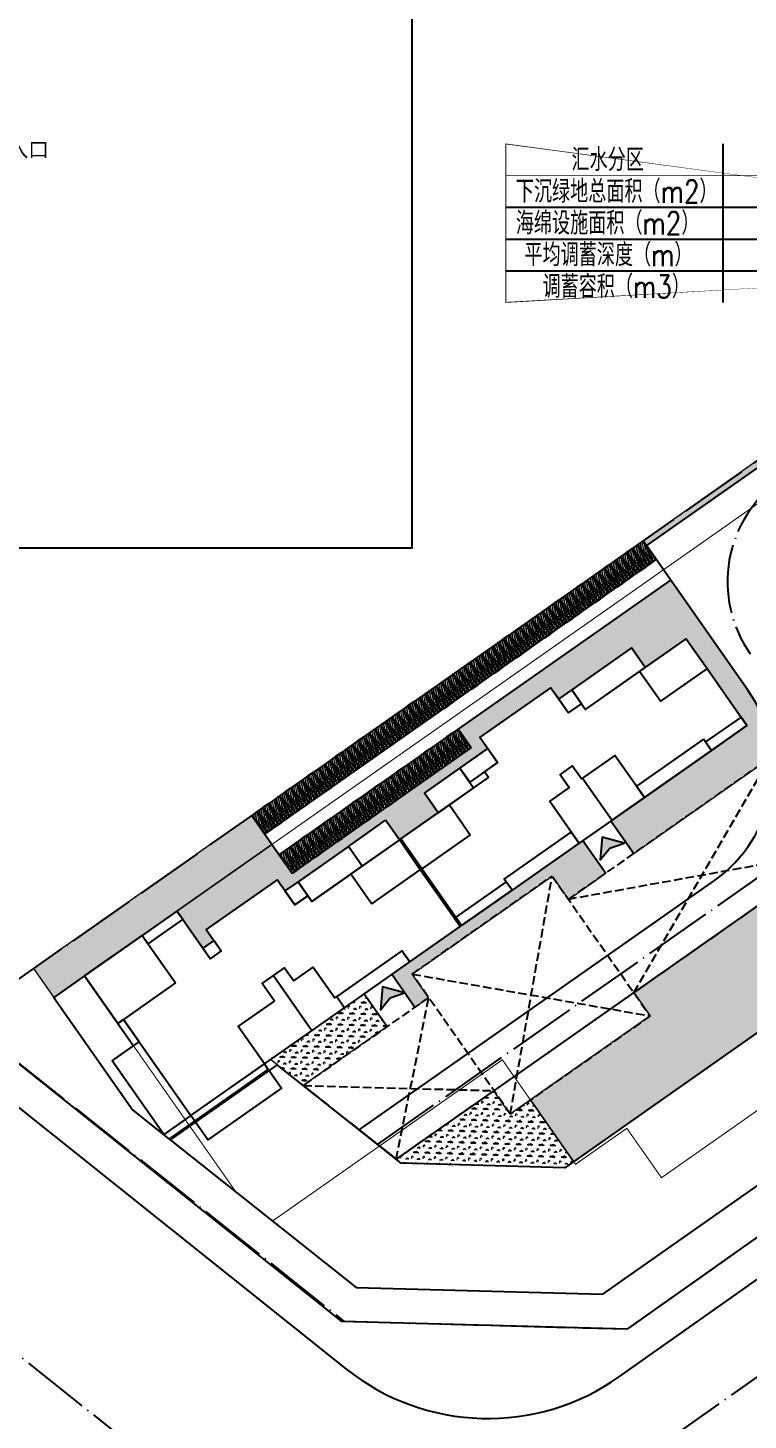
# Model space of a CAD drawing. Extents: x 36524853 to 36525459, y 2743936 to 2747542.
# Drawn here: x 36524928.4 to 36524991.7, y 2744020.1 to 2744142.3 of the extents above; entities that cross this region are included whole.
import ezdxf

# ---------------------------------------------------------------- set-up
doc = ezdxf.new("R2010")
doc.units = 0
doc.header["$LTSCALE"] = 1000
doc.header["$MEASUREMENT"] = 0
for name, pattern in [('DASH', [0.35, 0.25, -0.1]), ('DASHDOT', [25.399999999999995, 12.7, -6.349999999999998, 0, -6.349999999999998]), ('DOTE', [2.4200000000000004, 2, -0.2, 0.02, -0.2])]:
    doc.linetypes.add(name, pattern=pattern)
for name, color, linetype in [('0-扑救场地', 6, 'DASH'), ('0-用地红线', 1, 'DOTE'), ('0-规划地下室', 2, 'Continuous'), ('0-规划建筑', 34, 'Continuous'), ('0-规划文字', 7, 'Continuous'), ('0-规划道路', 4, 'Continuous'), ('0-规划道路中线', 211, 'DASHDOT'), ('_0', 7, 'Continuous'), ('下沉绿地', 7, 'Continuous'), ('道路', 251, 'Continuous'), ('非机动车', 149, 'Continuous')]:
    doc.layers.add(name, color=color, linetype=linetype)
doc.layers.add('0-有效绿地', color=96, linetype='Continuous', lineweight=5)
doc.styles.add('_TWT_SHEET', font='SIMPLEX', dxfattribs={"width": 0.8, "height": 3, "bigfont": 'HZTXT'})
doc.styles.add('黑体', font='simhei.ttf')
pattern_1 = [(358.1665288774087, (0.3004863050061754, 0.01039136678862512), (1.031482686959747, 0.9674933935186852), [0.15, -0.03, 0.04, -0.03, 0.15, -0.6]), (358.1665288774087, (0.2514717423958305, 0.04197574033182812), (1.031482686959747, 0.9674933935186852), [0.1, -0.075, 0.15, -0.075, 0.1, -0.5]), (358.1665288774087, (0.6140904151677683, 0.4305728300753288), (1.031482686959747, 0.9674933935186852), [0.125, -0.05, 0.125, -0.7]), (358.1665288774087, (0.1207453243922665, 0.6464677614834372), (1.031482686959747, 0.9674933935186852), [0.05, -0.1, 0.05, -0.8]), (88.16652887740871, (0.2206941284161881, 0.6432682968113842), (-0.9674933935186851, 1.031482686959747), [0.09, -0.91]), (88.16652887740871, (0.5013437524556345, 0.03397707865169546), (-0.9674933935186851, 1.031482686959747), [0.1, -0.9]), (88.16652887740871, (0.7640136212036507, 0.4257736330672491), (-0.9674933935186851, 1.031482686959747), [0.1, -0.9]), (43.1665288774087, (0.6309572512195273, 0.01982289417563431), (0.03199464672113948, 0.9994880402582309), [0.1, -1.314213562]), (133.1665288774087, (0.3710903607573311, 0.02814150232297229), (-0.9994880402582309, 0.03199464672113948), [0.1, -1.314213562]), (61.60147769740871, (0.6011325832459534, 0.02578017377844631), (0.03199464677150621, 0.9994880402376781), [0.09999999999999999, -2.136067976999999]), (74.1302854074087, (0.5513181544675952, 0.03237734631566892), (0.03199464675190902, 0.99948804008833), [0.1, -4.023105626]), (74.1302854074087, (0.8139880232156115, 0.4241739007312226), (0.03199464675190902, 0.99948804008833), [0.08, -4.043105626]), (74.1302854074087, (0.2406838892209724, 0.6426284038769736), (0.03199464675190902, 0.99948804008833), [0.07, -4.053105626]), (102.2027723474087, (0.4513693504436737, 0.03557681098772199), (0.03199464667956653, 0.9994880400906456), [0.09999999999999999, -4.023105626]), (102.2027723474087, (0.7140392191916899, 0.4273733654032757), (0.03199464667956653, 0.9994880400906456), [0.07999999999999999, -4.043105625999999]), (102.2027723474087, (0.2007043676114038, 0.6439081897457948), (0.03199464667956653, 0.9994880400906456), [0.06999999999999999, -4.053105625999999]), (114.7315800774087, (0.4012349751981102, 0.03217910312255245), (0.03199464632067368, 0.9994880402521098), [0.1, -2.1360667977])]
pattern_2 = [(80.03673594298425, (36524524.64014879, 2745433.591545753), (-0.1563558733741643, 0.02746640423139322), [])]
pattern_3 = [(80.03673594298425, (36524524.67879675, 2745433.950268954), (-0.9742826013941751, 1.38952272835697), [0.18, -0.036, 0.048, -0.036, 0.18, -0.72]), (80.03673594298425, (36524524.63295867, 2745433.897402422), (-0.9742826013941751, 1.38952272835697), [0.12, -0.09, 0.18, -0.09, 0.12, -0.6]), (80.03673594298425, (36524524.23286463, 2745434.39411638), (-0.9742826013941751, 1.38952272835697), [0.15, -0.06, 0.15, -0.84]), (80.03673594298425, (36524523.89267407, 2745433.84468906), (-0.9742826013941751, 1.38952272835697), [0.06, -0.12, 0.06, -0.96]), (170.0367359429842, (36524523.91343607, 2745433.962879327), (-1.38952272835697, -0.9742826013941749), [0.108, -1.092]), (170.0367359429842, (36524524.68486369, 2745434.192878088), (-1.38952272835697, -0.9742826013941749), [0.12, -1.08]), (170.0367359429842, (36524524.26400764, 2745434.57140178), (-1.38952272835697, -0.9742826013941749), [0.12, -1.08]), (125.0367359429842, (36524524.72367332, 2745434.344449234), (-1.181902664898058, 0.2076200634853476), [0.12, -1.5770562744]), (215.0367359429842, (36524524.66969211, 2745434.037154541), (-0.2076200634853476, -1.181902664898058), [0.12, -1.5770562744]), (143.4716847629842, (36524524.71153521, 2745434.310030255), (-1.181902664865095, 0.2076200635416925), [0.12, -2.5632815724]), (156.0004924729842, (36524524.69524469, 2745434.251973222), (-1.181902664691004, 0.2076200634930679), [0.12, -4.8277267512]), (156.0004924729842, (36524524.27438864, 2745434.630496913), (-1.181902664691004, 0.2076200634930679), [0.096, -4.8517267512]), (156.0004924729842, (36524523.91758847, 2745433.98651738), (-1.181902664691004, 0.2076200634930679), [0.084, -4.8637267512]), (184.0729794129843, (36524524.67448268, 2745434.133782955), (-1.181902664706032, 0.2076200634075223), [0.12, -4.8277267512]), (184.0729794129843, (36524524.25362664, 2745434.512306647), (-1.181902664706032, 0.2076200634075223), [0.096, -4.8517267512]), (184.0729794129843, (36524523.90928367, 2745433.939241274), (-1.181902664706032, 0.2076200634075223), [0.084, -4.8637267512]), (196.6017871429842, (36524524.67001119, 2745434.073649722), (-1.181902664958745, 0.2076200630085794), [0.12, -2.56328015724])]

# ---------------------------------------------------------------- blocks, each defined once
blk = doc.blocks.new('fdsafadf')
at = {"layer": '_0'}
h = blk.add_hatch(color=1, dxfattribs=at)
h.dxf.hatch_style = 1
h.paths.add_polyline_path([(6.604477675864473e-08, -0.2363507842837862), (-0.2630968902585664, 0.6553852909983107), (0.8126074999681805, -0.2363507839363592), (-0.263096889123517, -1.128086860264375)])
at = {"layer": '_0', "color": 1}
blk.add_lwpolyline([(6.604477675864473e-08, -0.2363507842837862), (-0.2630968902585664, 0.6553852909983107), (0.8126074999681805, -0.2363507839363592), (-0.263096889123517, -1.128086860264375)], close=True, dxfattribs=at)
blk = doc.blocks.new('A$C693438E4')
at = {"layer": '非机动车', "color": 8}
for p, q in [((-299.9999979335116, 1999.999669434008), (0, 0)), ((0, 0), (300.0000020664302, 1999.999671102909))]:
    blk.add_line(p, q, dxfattribs=at)
at = {"layer": '非机动车', "color": 8, "extrusion": (8.272103691436791e-18, -0.0005746375734792718, 0.999999834895816), "elevation": -9.314264179402373e-10}
blk.add_lwpolyline([(300.000015258789, 8.346977196912922e-07), (300.0000096957082, 1999.999341610171), (-299.999990304117, 1999.999339464287), (-299.9999847410363, 8.346977196855878e-07)], close=True, dxfattribs=at)
blk = doc.blocks.new('分析图底图')
at = {"layer": '0-扑救场地', "color": 251, "linetype": 'DASH', "ltscale": 0.003}
for p, q in [((-42.13230382651091, -98.29716277401894), (-30.18758211284876, -77.7087285569869)), ((-24.44656682759523, -85.89656976098195), (-47.87331911176443, -90.10932157514617)), ((-52.97881181538105, -108.9556459789164), (-49.30857294052839, -88.06236126367003)), ((-61.59033473581076, -96.67388418922201), (-40.69705001264811, -100.3441230561584)), ((-62.99664964526892, -112.9264802499674), (-60.15508091449738, -98.72084450349212)), ((-71.17318488657475, -106.4463367220014), (-54.41406562179327, -106.9086857018992))]:
    blk.add_line(p, q, dxfattribs=at)
for points in [[(-47.87331911176443, -90.10932157561183), (-30.18758211284876, -77.70872855745256), (-24.44656682759523, -85.89656976191327), (-42.13230382651091, -98.29716277541593)], [(-60.15508090704679, -98.7208445048891), (-71.17318488657475, -106.4463367220014), (-62.99664963781834, -112.9264802499674), (-54.41406562179327, -106.9086857018992)]]:
    blk.add_lwpolyline(points, dxfattribs=at)
blk.add_lwpolyline([(-49.30857294052839, -88.06236126413569), (-40.69705001264811, -100.3441230570897), (-52.97881180793047, -108.9556459826417), (-61.59033473581076, -96.67388419015333)], close=True, dxfattribs=at)
at = {"layer": '0-用地红线', "color": 251, "ltscale": 0.003, "flags": 128}
blk.add_lwpolyline([(39.2559859380126, -69.8555857730098), (42.2938920930028, -39.93773500202224), (16.46729975193739, -17.95558736007661), (-36.18555900454521, -55.04518166836351), (-97.63379300385714, -98.13043966842815), (-100.1789147257805, -101.322044333443), (-67.59714146703482, -127.1440534321591), (-42.66669651865959, -127.8244444830343), (39.25598614662886, -69.85558369802311)], close=True, dxfattribs=at)
at = {"layer": '0-规划地下室', "color": 251, "linetype": 'DASH', "ltscale": 0.003, "const_width": 0.1}
blk.add_lwpolyline([(-23.67987768352032, -50.06275629391894), (-90.37803208827972, -96.82906680833548), (-77.07058744132519, -115.8081564093009), (-73.86505977809429, -118.3486309172586), (-53.67887628823519, -104.1948161111213), (-47.24893915653229, -113.3651982643642), (-42.74562650173903, -110.2076398571953), (-39.70288839936256, -114.5471956925467), (-15.13936480134726, -97.32414983678609)], dxfattribs=at)
at = {"layer": '0-规划建筑', "color": 251}
for p, q in [((-67.20263122022152, -85.46461337665096), (-63.92749512940645, -83.16820752574131)), ((-62.72188192605972, -84.88765417272225), (-63.92749512940645, -83.16820752574131)), ((-73.78860384225845, -96.79973421106115), (-70.40139602869749, -101.6305730626918))]:
    blk.add_line(p, q, dxfattribs=at)
for points in [[(-46.93505262583494, -85.17681117495522), (-46.93505103886127, -85.17681006900966), (-52.83029670268297, -89.31034106155857), (-52.83029828965664, -89.31034217868), (-57.25173255056143, -92.4104904201813), (-60.75375185906887, -87.41590730613098), (-60.75375223904848, -87.41590757574886), (-62.59087637066841, -84.79579784953967), (-54.89430542290211, -79.39924450498074), (-55.23876638710499, -78.90797407599166), (-55.07501015812159, -78.79315301170573), (-55.07501012086868, -78.7931529674679), (-54.09246597439051, -78.10422889888287), (-55.64254010468721, -75.89351176191121), (-49.41978398710489, -71.53034239402041), (-47.86970987170935, -73.74105951562524), (-46.72341208159924, -72.93731738161296), (-46.37895118445158, -73.42858785390854), (-37.53608282655478, -67.22829115111381), (-35.69895792752504, -69.84840034646913), (-35.69895777851343, -69.84840053319931), (-32.19693845510483, -74.84298366634175), (-35.3083181232214, -77.02456946764141), (-35.30831813067198, -77.0245694606565), (-41.20356378704309, -81.1581004713662), (-41.20356378704309, -81.1581004713662)], [(-46.37895118445158, -73.42858785390854), (-41.13873361051083, -69.75433863978833), (-42.34434653073549, -68.03489236626774), (-47.58456410467625, -71.70914160413668)], [(-41.63000276684761, -70.09879802912474), (-37.53608296811581, -67.2282909466885), (-35.69895777851343, -69.84840053319931), (-39.7928775921464, -72.71890760678798)], [(-47.86970987170935, -73.74105951562524), (-46.72341208159924, -72.93731738161296), (-47.58456439524889, -71.70914120273665), (-48.73086216300726, -72.51288333861157)], [(-32.7136298418045, -74.10607795463875), (-35.82500949501991, -76.28766376897693), (-35.30831813067198, -77.0245694690384), (-32.19693846255541, -74.84298365749419)], [(-54.09246597439051, -78.10422889888287), (-56.54882152378559, -79.82653571851552), (-57.40997382253408, -78.59835954522714), (-54.953618273139, -76.87605271488428)], [(-35.99723996222019, -76.04202852537856), (-41.89248561859131, -80.17555953841656), (-41.20356378704309, -81.1581004713662), (-35.30831813067198, -77.0245694690384)], [(-35.99723996222019, -76.04202852258459), (-41.89248563349247, -80.17555953143165), (-41.20356379449368, -81.15810046950355), (-35.30831813067198, -77.0245694690384)], [(-56.20436061173677, -80.31780617777258), (-59.31574027240276, -82.49939200142398), (-60.52135347574949, -80.77994534885511), (-57.40997382253408, -78.59835953451693)], [(-56.49607440829277, -84.43057933682576), (-60.75375185906887, -87.41590730613098), (-62.5908767580986, -84.79579812660813), (-58.3331993073225, -81.81047014985234)], [(-46.93504942953587, -85.17680893884972), (-52.83029829710722, -89.31034218519926), (-53.51922012865543, -88.32780123176053), (-47.6239712536335, -84.19426798913628)], [(-46.93505262583494, -85.17681117495522), (-52.83029828965664, -89.31034217588603), (-53.51922012865543, -88.32780123176053), (-47.62397446483374, -84.19427023082972)], [(-67.53565917909145, -99.62120431568474), (-67.53565799444914, -99.62120481813326), (-61.8041742220521, -95.60249500116333), (-61.8041715696454, -95.60249446658418), (-57.38273732364178, -92.50234621623531), (-60.8847566395998, -87.50776308588684), (-60.88475625216961, -87.50776281114668), (-62.72188191860914, -84.8876541745849), (-70.41845226287842, -90.2842082795687), (-70.76291317492723, -89.7929377942346), (-71.90921414643526, -90.59668218065053), (-73.45928826928139, -88.38596505345777), (-79.68204440176487, -92.74913443438709), (-78.36164440959692, -94.63229006482288), (-79.34418535232544, -95.32121190382168), (-82.27206961065531, -91.14546073460951), (-90.37803239375353, -96.8290658723563), (-87.4501146003604, -101.0048648873344), (-86.95884412527084, -100.6604039608501), (-81.04559838026762, -109.0938803991303)], [(-70.41845226287842, -90.2842082795687), (-65.99701800942421, -87.18406001385301), (-67.20263122022152, -85.46461337246001), (-71.62406547367573, -88.5647616237402)], [(-65.1424340903759, -90.49309105006978), (-60.8847566395998, -87.50776308588684), (-62.72188153117895, -84.88765389984474), (-66.97955898195505, -87.87298186914995)], [(-71.90921414643526, -90.59668218065053), (-70.76291317492723, -89.7929377942346), (-71.62406547367573, -88.5647616237402), (-72.77036643773317, -89.36850600410253)], [(-53.34698966145515, -88.57343647209927), (-57.76842391490936, -91.67358472850174), (-57.25173253566027, -92.41049042809755), (-52.83029829710722, -89.31034218519926)], [(-84.7848794683814, -94.00654209824279), (-81.75537823140621, -91.88236645050347), (-82.27206961065531, -91.14546073460951), (-85.3015708476305, -93.26963638560846)], [(-73.46261475980282, -104.6318965377286), (-82.85924851894379, -111.2204730338417), (-66.516697101295, -124.1724234330468), (-44.86706930398941, -124.7632758212276), (-12.0392165184021, -101.7455840869807), (-18.35433333367109, -92.73895876854658), (-48.20352610945702, -113.6681228657253), (-62.55506788939238, -113.2764467219822)], [(-82.37365305423737, -97.44543540058658), (-87.4501146003604, -101.0048648873344), (-90.37803239375353, -96.8290658723563), (-85.3015708476305, -93.26963638560846)], [(-78.36163000762463, -94.63227997068316), (-79.34417095035315, -95.32120180968195), (-79.97566349804401, -94.42059721145779), (-78.9931225553155, -93.73167538037524)], [(-67.53565917909145, -99.62120431568474), (-61.80417156219482, -95.60249446844682), (-62.49309339374304, -94.61995352199301), (-68.22458101809025, -98.63866335805506)], [(-86.95884412527084, -100.6604039608501), (-87.4501146003604, -101.0048648873344), (-86.07227092981339, -102.9699467578903), (-85.58100045472383, -102.6254858430475)], [(-87.95547440648079, -104.2903802795336), (-85.58100045472383, -102.6254858430475), (-81.04559838026762, -109.0938803991303), (-83.42007233202457, -110.7587748197839)], [(-81.04559838026762, -109.0938803991303), (-74.57720383256674, -104.5584783144295), (-73.08453986048698, -106.6873170291074), (-79.55293440818787, -111.2227191119455)]]:
    blk.add_lwpolyline(points, close=True, dxfattribs=at)
for points in [[(-41.20356378704309, -81.1581004713662), (-43.78702066093683, -77.47357193659991), (-46.73464350402355, -79.54033744102344), (-47.53838564455509, -78.39403967093676), (-48.60280499607325, -79.14037165930495), (-47.79906284064054, -80.28666942659765), (-49.51850949972868, -81.4922826308757), (-46.93505262583494, -85.17681117495522)], [(-44.06930820643902, -83.16745583107695), (-46.65276508778334, -79.48292729025707)], [(-62.32086294144392, -94.8655887558125), (-61.80417991429567, -95.60250032646582), (-57.3827373161912, -92.50234622322023), (-57.89942869544029, -91.76544052083045)], [(-74.57720383256674, -104.5584783144295), (-76.87360995262861, -101.2833418371156), (-73.68035187572241, -99.04434588272125), (-74.77114477753639, -97.48865604586899), (-72.80606289952993, -96.11081237718463), (-72.00232076644897, -97.2571101509966), (-70.28287410736084, -96.05149694671854), (-68.38833906501532, -98.7534845424816), (-68.22458214312792, -98.63866489659995), (-67.53564877063036, -99.62122857803479)], [(-67.53566065430641, -99.6212053457275), (-61.8041715696454, -95.60249447496608)], [(-90.37803205102682, -96.82906681671739), (-93.0800196453929, -98.7236018604599), (-86.14170864224434, -108.6190272965468), (-82.94101387262344, -111.1556715983897), (-74.23272796720266, -105.0497394911945), (-74.5772216245532, -104.5584194147959)]]:
    blk.add_lwpolyline(points, dxfattribs=at)
at = {"layer": '0-规划道路', "color": 251}
for p, q in [((5.990378767251968, -26.08361566625535), (-41.01601435244083, -59.04278217628598)), ((-32.1174406632781, -71.73393604718149), (-41.01601435244083, -59.04278217628598)), ((-74.54379561543465, -84.38322174549103, -0.001149274776507425), (-40.15486224740744, -60.27095808088779)), ((-73.28077207505703, -86.18454704014584, -0.001149274776507425), (-38.89183872193098, -62.07228338439018)), ((-32.11686656624079, -71.73475481709465), (-32.1174406632781, -71.73393603414297)), ((-75.69199848920107, -82.7456537829712, -0.001149274776507425), (-73.28077207505703, -86.1845470406115, -0.001149274776507425)), ((-44.15118082612753, -83.22487669298425), (-42.14183186739683, -86.09061199845746)), ((-46.60753317922354, -84.94718127744272), (-44.59818422049284, -87.8129165796563)), ((-118.1267516165972, -87.02251217700541), (-67.84412442147732, -127.1373128788546)), ((-66.26726372539997, -110.3344228519127), (-35.05363176018, -88.44856382440776)), ((-29.88329499214888, -89.70860504824668), (-62.99664963781834, -112.926480258815)), ((-118.1267516165972, -90.86024191789329), (-67.41370041668415, -131.3184290751815)), ((-63.35986108332872, -96.69328830623999), (-61.35050572454929, -99.55903274053708)), ((-65.81621343642473, -98.41559289069846), (-63.8068580776453, -101.2813373235986)), ((-42.66669651120901, -127.8244444835), (-10.79385176301003, -105.2710753763095)), ((-43.38849021494389, -132.0102859023027), (-9.064502693712711, -107.7224770812318)), ((-66.26726372539997, -110.334422851447), (-62.99664964526892, -112.926480256021)), ((-67.84412442147732, -127.1373128755949), (-42.66669651120901, -127.8244444844313))]:
    blk.add_line(p, q, dxfattribs=at)
for centre, radius, start, end in [((-41.94285010546446, -78.62315438408405), 12, 305.0367360377961, 35.03673612743896), ((-54.94091241806746, -115.6841859016567), 20, 231.417607622819, 305.2833975307863)]:
    blk.add_arc(centre, radius, start, end, dxfattribs=at)
at = {"layer": '0-规划道路中线', "color": 251, "linetype": 'DOTE', "ltscale": 0.003}
for p, q in [((-64.63195667415857, -111.6304515581578), (33.16117855906487, -43.061475855764)), ((-105.0721023827791, -184.2331150490791), (45.00290080904961, -78.03936400078237)), ((-118.1267516165972, -112.6073771179654), (-28.34616652131081, -184.2331150486134))]:
    blk.add_line(p, q, dxfattribs=at)
blk.add_arc((-22.90850092470646, -62.22365586832166), 11, 125.0367360377961, 215.036736127439, dxfattribs=at)
at = {"layer": '非机动车', "color": 251, "xscale": 0.001, "yscale": 0.001, "zscale": 0.001, "rotation": 35.03673594298425}
for p in [(-40.4004974886775, -60.44318855181336), (-41.87430890649557, -61.47657130286098), (-41.38303843140602, -61.13211038615555), (-40.89176796376705, -60.78764946898445), (-43.83939079195261, -62.85441497154534), (-43.34812032431364, -62.50995405437425), (-42.85684984922409, -62.16549313720316), (-42.36557937413454, -61.82103222003207), (-45.31320220977068, -63.88779771747068), (-44.82193173468113, -63.54333680262789), (-44.33066126704216, -63.1988758854568), (-47.27828407287598, -65.26564138103276), (-46.78701360523701, -64.92118046386167), (-46.29574313014746, -64.57671954669058), (-45.80447267740965, -64.2322586341761), (-48.75209549069405, -66.29902413254604), (-48.2608250156045, -65.95456321537495), (-47.76955454796553, -65.61010229820386), (-50.71717737615108, -67.67686780076474), (-50.22590690851212, -67.33240688359365), (-49.73463643342257, -66.98794596688822), (-49.24336595833302, -66.64348504971713), (-52.19098878651857, -68.71025055414066), (-51.6997183188796, -68.36578963510692), (-51.20844785124063, -68.02132871793583), (-54.15607105195522, -70.08809368824586, -0.001149274768760301), (-53.66480058431625, -69.74363277107477, -0.001149274768760301), (-53.1735301092267, -69.39917185390368, -0.001149274768760301), (-52.68225964158773, -69.05471093673259, -0.001149274768760301), (-56.12115294486284, -71.46593735646456, -0.001149274768760301), (-55.62988246977329, -71.12147643929347, -0.001149274768760301), (-55.13861200213432, -70.77701552212238, -0.001149274768760301), (-54.64734152704477, -70.43255460495129, -0.001149274768760301), (-57.59496435523033, -72.49932010797784, -0.001149274768760301), (-57.10369388759136, -72.15485919080675, -0.001149274768760301), (-56.61242341250181, -71.81039827363566, -0.001149274768760301), (-59.56004624813795, -73.87716377619654, -0.001149274768760301), (-59.0687757730484, -73.53270285902545, -0.001149274768760301), (-58.57750530540943, -73.18824194232002, -0.001149274768760301), (-58.08623483031988, -72.84378102514893, -0.001149274768760301), (-61.03385765850544, -74.91054652770981, -0.001149274768760301), (-60.54258719086647, -74.56608561053872, -0.001149274768760301), (-60.05131671577692, -74.22162469336763, -0.001149274768760301), (-62.99893955141306, -76.28839019639418, -0.001149274768760301), (-62.50766907632351, -75.94392927922308, -0.001149274768760301), (-62.01639860868454, -75.599468362052, -0.001149274768760301), (-61.52512813359499, -75.2550074448809, -0.001149274768760301), (-64.47275096178055, -77.32177294744179, -0.001149274768760301), (-63.98148049414158, -76.9773120302707, -0.001149274768760301), (-63.49021001905203, -76.6328511130996, -0.001149274768760301), (-57.14882022887468, -77.31605650810525, -0.002298549540541449), (-56.65754975378513, -76.97159559093416, -0.002298549540541449), (-66.43783285468817, -78.69961661612615, -0.001149274768760301), (-65.94656237959862, -78.35515569895506, -0.001149274768760301), (-65.45529191195965, -78.01069478178397, -0.001149274768760301), (-64.9640214368701, -77.66623386461288, -0.001149274768760301), (-59.11390211433172, -78.69390017632395, -0.002298549540541449), (-58.62263163924217, -78.34943925961852, -0.002298549540541449), (-58.1313611716032, -78.00497834244743, -0.002298549540541449), (-57.64009069651365, -77.66051742527634, -0.002298549540541449), (-67.91164426505566, -79.73299936717376, -0.001149274768760301), (-67.42037379741669, -79.38853845000267, -0.001149274768760301), (-66.92910332232714, -79.04407753329724, -0.001149274768760301), (-60.58771352469921, -79.72728292364627, -0.002298549541445405), (-60.09644304960966, -79.38282200647518, -0.002298549541445405), (-59.60517258197069, -79.03836108976975, -0.002298549541445405), (-69.87672615796328, -81.11084303585812, -0.001149274768760301), (-69.38545568287373, -80.76638211868703, -0.001149274768760301), (-68.89418521523476, -80.42192120151594, -0.001149274768760301), (-68.4029147401452, -80.07746028434485, -0.001149274768760301), (-62.55279541015625, -81.10512659233063, -0.002298549541445405), (-62.06152494251728, -80.76066567515954, -0.002298549541445405), (-61.57025446742773, -80.41620475798845, -0.002298549541445405), (-61.07898399233818, -80.07174384081736, -0.002298549541445405), (-71.35053756833076, -82.14422578876838, -0.001149274769719323), (-70.8592671006918, -81.7997648702003, -0.001149274768760301), (-70.36799662560225, -81.45530395302922, -0.001149274768760301), (-64.51787729561329, -82.48297026054934, -0.002298549541445405), (-64.02660682797432, -82.13850934384391, -0.002298549541445405), (-63.53533635288477, -81.79404842667282, -0.002298549541445405), (-63.0440658852458, -81.44958750950173, -0.002298549541445405), (-73.31561944633722, -83.52206946071237, -0.00114927477605565), (-72.82434897124767, -83.17760854354128, -0.00114927477605565), (-72.3330785036087, -82.83314762683585, -0.00114927477605565), (-71.84180802851915, -82.48868670966476, -0.00114927477605565), (-65.99168871343136, -83.51635301206261, -0.002298549541445405), (-65.50041824579239, -83.17189209489152, -0.002298549541445405), (-65.00914777070284, -82.82743117772043, -0.002298549541445405), (-74.29816038906574, -84.21099129505455, -0.00114927477605565), (-73.80688992142677, -83.86653037788346, -0.00114927477605565), (-67.95677060633898, -84.89419668074697, -0.002298549541445405), (-67.46550013124943, -84.54973576357588, -0.002298549541445405), (-66.97422965615988, -84.20527484640479, -0.002298549541445405), (-66.48295918852091, -83.8608139292337, -0.002298549541445405), (-69.43058201670647, -85.92757943179458, -0.002298549541445405), (-68.9393115490675, -85.5831185146235, -0.002298549541445405), (-68.44804107397795, -85.23865759791806, -0.002298549541445405), (-71.3956639021635, -87.30542309954762, -0.002298549542965906), (-70.90439343452454, -86.96096218563616, -0.002298549541445401), (-70.41312296688557, -86.61650126846507, -0.002298549541445401), (-69.92185249179602, -86.27204034896567, -0.002298549541445405), (-71.88693436980247, -87.64988401671872, -0.002298549542965906)]:
    blk.add_blockref('A$C693438E4', p, dxfattribs=at)

msp = doc.modelspace()

# ---------------------------------------------------------------- hatches: boundary and pattern name
at = {"layer": '0-有效绿地', "linetype": 'Continuous'}
h = msp.add_hatch(dxfattribs=at)
h.set_pattern_fill('草坪或沼泽', color=8, scale=0.3, angle=45)
h.set_pattern_definition(pattern_3)
h.paths.add_polyline_path([(36524982.48449381, 2744097.29803405), (36524982.77154464, 2744096.888641885), (36525040.75862097, 2744137.547062533), (36525040.25485875, 2744137.975836698), (36524987.60199999, 2744100.886242392)])
h = msp.add_hatch(dxfattribs=at)
h.set_pattern_fill('ANSI31', color=8, scale=0.1, angle=-1.987846675914698e-16)
h.set_pattern_definition(pattern_2)
h.paths.add_polyline_path([(36524948.0955608, 2744073.185769889), (36524982.48449343, 2744097.298034593), (36524983.63269635, 2744095.66046655), (36524949.24376372, 2744071.548201846)])
h = msp.add_hatch(dxfattribs=at)
h.set_pattern_fill('草坪或沼泽', color=256, scale=0.25, angle=-1.833471122591297)
h.set_pattern_definition(pattern_1)
edge = h.paths.add_edge_path()
edge.add_line((36524941.51548997, 2744064.785962471), (36524943.81189554, 2744061.510826773))
edge.add_line((36524943.81189554, 2744061.510826773), (36524944.79443648, 2744062.199748611))
edge.add_line((36524944.79443648, 2744062.199748611), (36524944.10551464, 2744063.182289551))
edge.add_line((36524944.10551464, 2744063.182289551), (36524950.32827076, 2744067.545458931))
edge.add_line((36524950.32827076, 2744067.545458931), (36524951.0171926, 2744066.56291798))
edge.add_line((36524951.0171926, 2744066.56291798), (36524959.8600639, 2744072.763216461))
edge.add_line((36524959.8600639, 2744072.763216461), (36524961.06567711, 2744071.043769814))
edge.add_line((36524961.06567711, 2744071.043769814), (36524964.47181876, 2744073.432031974))
edge.add_line((36524964.47181876, 2744073.432031974), (36524963.26620556, 2744075.151478632))
edge.add_line((36524963.26620556, 2744075.151478632), (36524968.83394077, 2744079.055371259))
edge.add_line((36524968.83394077, 2744079.055371259), (36524968.14501893, 2744080.03791222))
edge.add_line((36524968.14501893, 2744080.03791222), (36524974.36777506, 2744084.401081578))
edge.add_line((36524974.36777506, 2744084.401081578), (36524975.05669687, 2744083.418540641))
edge.add_line((36524975.05669687, 2744083.418540641), (36524976.20299251, 2744084.222280124))
edge.add_line((36524976.20299178, 2744084.222279609), (36524981.44321224, 2744087.896531254))
edge.add_line((36524981.44321224, 2744087.896531254), (36524982.64882559, 2744086.177085849))
edge.add_line((36524982.64882559, 2744086.177085849), (36524986.25147682, 2744088.703132953))
edge.add_line((36524986.25147682, 2744088.703132953), (36524991.59062105, 2744081.088440649))
edge.add_line((36524991.59062105, 2744081.088440649), (36524979.63637821, 2744072.706547294))
edge.add_line((36524979.63637821, 2744072.706547294), (36524981.64572717, 2744069.840811986))
edge.add_line((36524981.64572717, 2744069.840811986), (36524993.59997692, 2744078.222695429))
edge.add_line((36524993.59997692, 2744078.222695429), (36524993.79836834, 2744078.361800289))
edge.add_arc((36524981.88504388, 2744077.322988133), 11.9585296084625, 4.983444083057488, 35.08994269788275)
edge.add_line((36524991.67011835, 2744084.197487967), (36524984.89572032, 2744093.859140601))
edge.add_line((36524984.89572032, 2744093.859140601), (36524966.22744215, 2744080.769626001))
edge.add_line((36524966.22744215, 2744080.769626001), (36524967.37564453, 2744079.132058638))
edge.add_line((36524967.37564453, 2744079.132058638), (36524951.65498953, 2744068.109309333))
edge.add_line((36524951.65498953, 2744068.109309333), (36524949.87527558, 2744070.64753903))
edge.add_line((36524949.87527558, 2744070.64753903), (36524941.51548997, 2744064.785962469))
h = msp.add_hatch(dxfattribs=at)
h.set_pattern_fill('ANSI31', color=8, scale=0.1, angle=-1.987846675914698e-16)
h.set_pattern_definition(pattern_2)
h.paths.add_polyline_path([(36524951.65498948, 2744068.109309407), (36524967.37564371, 2744079.132059823), (36524966.22744165, 2744080.769626629), (36524950.50678743, 2744069.746876213)])
h = msp.add_hatch(dxfattribs=at)
h.set_pattern_fill('草坪或沼泽', color=8, scale=0.3, angle=45)
h.set_pattern_definition(pattern_3)
h.paths.add_polyline_path([(36524930.70753935, 2744057.207822198), (36524949.87527554, 2744070.647539103), (36524948.09556089, 2744073.185769735), (36524928.92782463, 2744059.746052935)])
h = msp.add_hatch(dxfattribs=at)
h.set_pattern_fill('草坪或沼泽', color=256, scale=0.25, angle=-1.833471122591297)
h.set_pattern_definition(pattern_1)
h.paths.add_polyline_path([(36524979.18937477, 2744068.118507481), (36524977.18002582, 2744070.984242784), (36524960.4277043, 2744059.238126636), (36524962.43705327, 2744056.372391321), (36524963.63247808, 2744057.210579559), (36524962.19722426, 2744059.25753987), (36524974.47898605, 2744067.869062799), (36524975.91423988, 2744065.822102487)])
h = msp.add_hatch(dxfattribs=at)
h.set_pattern_fill('草坪或沼泽', color=256, scale=0.25, angle=-1.833471122591297)
h.set_pattern_definition(pattern_1)
edge = h.paths.add_edge_path()
edge.add_line((36524972.57731927, 2744048.215836274), (36524976.36638939, 2744042.811861031))
edge.add_line((36524976.36638939, 2744042.811861031), (36525005.43322565, 2744063.192465305))
edge.add_line((36525005.43322565, 2744063.192465305), (36525005.77768657, 2744062.701194816))
edge.add_line((36525005.77768657, 2744062.701194816), (36525006.35083546, 2744063.103065888))
edge.add_line((36525006.35083546, 2744063.103065888), (36525004.51423248, 2744065.722430687))
edge.add_arc((36524999.60152759, 2744062.277821322), 6.000000249061403, 35.03673653817969, 54.51716483529714)
edge.add_arc((36524999.60152779, 2744062.277821596), 5.99999990973385, 54.51716486414064, 101.4585576959682)
edge.add_arc((36525000.79348245, 2744056.397409365), 12.00000023521879, 101.4585576911053, 125.0367358617284)
edge.add_line((36524993.90426398, 2744066.222819006), (36524981.65525516, 2744057.634261296))
edge.add_line((36524981.65525516, 2744057.634261296), (36524983.09050898, 2744055.587301014))
edge.add_line((36524983.09050898, 2744055.587301014), (36524972.57731927, 2744048.215836274))
h = msp.add_hatch(dxfattribs=at)
h.set_pattern_fill('草坪或沼泽', color=256, scale=0.25, angle=-1.833471122591297)
h.set_pattern_definition(pattern_1)
h.paths.add_polyline_path([(36524957.97134555, 2744057.51583117), (36524959.98070091, 2744054.650086735), (36524952.61437411, 2744049.485087337), (36524949.75258678, 2744051.753137566)])
h = msp.add_hatch(dxfattribs=at)
h.set_pattern_fill('草坪或沼泽', color=256, scale=0.25, angle=-1.833471122591297)
h.set_pattern_definition(pattern_1)
h.paths.add_polyline_path([(36524975.58403287, 2744042.263301196), (36524976.36638939, 2744042.811861019), (36524972.57731926, 2744048.215836258), (36524970.80874717, 2744046.975778082), (36524969.37349336, 2744049.022738359), (36524960.79090934, 2744043.004943809), (36524961.23249109, 2744042.65497734)])

# ---------------------------------------------------------------- linework, layer by layer
at = {"layer": '0-有效绿地', "color": 8}
for points in [[(36524982.48449381, 2744097.29803405), (36524982.77154464, 2744096.888641885), (36525040.75862097, 2744137.547062533), (36525040.25485875, 2744137.975836698), (36524987.60199999, 2744100.886242392)], [(36524948.0955608, 2744073.185769889), (36524982.48449343, 2744097.298034593), (36524983.63269635, 2744095.66046655), (36524949.24376372, 2744071.548201846)], [(36524951.65498948, 2744068.109309407), (36524967.37564371, 2744079.132059823), (36524966.22744165, 2744080.769626629), (36524950.50678743, 2744069.746876213)], [(36524930.70753935, 2744057.207822198), (36524949.87527554, 2744070.647539103), (36524948.09556089, 2744073.185769735), (36524928.92782463, 2744059.746052935)], [(36524979.18937477, 2744068.118507481), (36524977.18002582, 2744070.984242784), (36524960.4277043, 2744059.238126636), (36524962.43705327, 2744056.372391321), (36524963.63247808, 2744057.210579559), (36524962.19722426, 2744059.25753987), (36524974.47898605, 2744067.869062799), (36524975.91423988, 2744065.822102487)], [(36524957.97134555, 2744057.51583117), (36524959.98070091, 2744054.650086735), (36524952.61437411, 2744049.485087337), (36524949.75258678, 2744051.753137566), (36524957.97134555, 2744057.515831172)]]:
    msp.add_lwpolyline(points, close=True, dxfattribs=at)
msp.add_lwpolyline([(36524993.79836834, 2744078.361800289, 0.1321252685604537), (36524991.67011835, 2744084.197487967), (36524984.89572032, 2744093.859140601), (36524966.22744215, 2744080.769626001), (36524967.37564453, 2744079.132058638), (36524951.65498953, 2744068.109309333), (36524949.87527558, 2744070.64753903), (36524941.51548997, 2744064.785962469), (36524941.51548997, 2744064.785962471), (36524943.81189554, 2744061.510826773), (36524944.79443648, 2744062.199748611), (36524944.10551464, 2744063.182289551), (36524950.32827076, 2744067.545458931), (36524951.0171926, 2744066.56291798), (36524959.8600639, 2744072.763216461), (36524961.06567711, 2744071.043769814), (36524964.47181876, 2744073.432031974), (36524963.26620556, 2744075.151478632), (36524968.83394077, 2744079.055371259), (36524968.14501893, 2744080.03791222), (36524974.36777506, 2744084.401081578), (36524975.05669687, 2744083.418540641), (36524976.20299251, 2744084.222280124), (36524976.20299178, 2744084.22227961), (36524976.20299178, 2744084.222279609), (36524981.44321224, 2744087.896531254), (36524982.64882559, 2744086.177085849), (36524986.25147682, 2744088.703132953), (36524991.59062105, 2744081.088440649), (36524979.63637821, 2744072.706547294), (36524981.64572717, 2744069.840811986), (36524993.59997692, 2744078.222695429)], format="xyb", dxfattribs=at)
msp.add_lwpolyline([(36524972.57731927, 2744048.215836274), (36524976.36638939, 2744042.811861031), (36525005.43322565, 2744063.192465305), (36525005.77768657, 2744062.701194816), (36525006.35083546, 2744063.103065888), (36525004.51423248, 2744065.722430687, 0.08520470071497498), (36525003.08428194, 2744067.163558227, 0.20773352771393), (36524998.40957322, 2744068.15823342, 0.1032437158192254), (36524993.90426398, 2744066.222819006), (36524981.65525516, 2744057.634261296), (36524983.09050898, 2744055.587301014)], format="xyb", close=True, dxfattribs=at)
msp.add_lwpolyline([(36524972.57731926, 2744048.215836257), (36524970.80874717, 2744046.975778082), (36524969.37349336, 2744049.022738359), (36524960.79090934, 2744043.004943809), (36524961.23249109, 2744042.65497734), (36524975.58403287, 2744042.263301196), (36524976.36638939, 2744042.811861019), (36524972.57731926, 2744048.215836259)], dxfattribs=at)
at = {"layer": '_0', "color": 8}
msp.add_lwpolyline([(36524905.69827873, 2744171.698309011), (36524962.15449239, 2744171.698309011), (36524962.15449239, 2744096.663280463), (36524905.69827873, 2744096.663280463)], close=True, dxfattribs=at)
at = {"layer": '下沉绿地', "color": 6, "linetype": 'ByBlock', "const_width": 0.07949999999999999}
msp.add_lwpolyline([(36524970.41374456, 2744118.231336232), (36525001.30727496, 2744118.23133623), (36525001.30727497, 2744132.14383623), (36524970.41374456, 2744132.143836233)], close=True, dxfattribs=at)
at = {"layer": '下沉绿地', "color": 6, "linetype": 'ByBlock'}
for points in [[(36524989.47545014, 2744132.143836231), (36524989.47545014, 2744118.23133623)], [(36524970.41374457, 2744126.578836231), (36525001.30727496, 2744126.57883623)], [(36524970.41374457, 2744123.796336232), (36525001.30727497, 2744123.796336224)], [(36524970.41374456, 2744121.013836232), (36525001.30727496, 2744121.013836225)]]:
    msp.add_lwpolyline(points, dxfattribs=at)
at = {"layer": '下沉绿地', "color": 6, "linetype": 'ByBlock', "const_width": 0.07949999999999999}
msp.add_lwpolyline([(36524970.41374458, 2744129.361336232), (36525001.30727497, 2744129.361336225)], dxfattribs=at)

# ---------------------------------------------------------------- block references
msp.add_blockref('分析图底图', (36525023.787559, 2744155.931424057))
at = {"layer": '道路', "color": 8, "xscale": -1.44, "yscale": 1.44, "zscale": 1.44, "rotation": 305.0367519569032}
for p in [(36524979.82317396, 2744070.52423906), (36524960.53151864, 2744057.381283743)]:
    msp.add_blockref('fdsafadf', p, dxfattribs=at)

# ---------------------------------------------------------------- texts
at = {"layer": '0-规划文字', "style": '黑体'}
msp.add_text('地下室出入口', height=1.314345991556217, dxfattribs=at).set_placement((36524919.50864049, 2744130.993685638))
at = {"layer": '下沉绿地', "color": 7, "linetype": 'ByBlock', "style": '_TWT_SHEET', "width": 0.8}
for s, p in [('汇水分区', (36524976.18403219, 2744129.758836233)), ('下沉绿地总面积（m2）', (36524971.29271048, 2744126.976336232)), ('海绵设施面积（m2）', (36524971.29271048, 2744124.193836233)), ('平均调蓄深度（m）', (36524972.04985333, 2744121.411336233)), ('调蓄容积（m3）', (36524973.63985333, 2744118.628836232))]:
    msp.add_text(s, height=1.9875, dxfattribs=at).set_placement(p)

doc.saveas('drawing.dxf')
